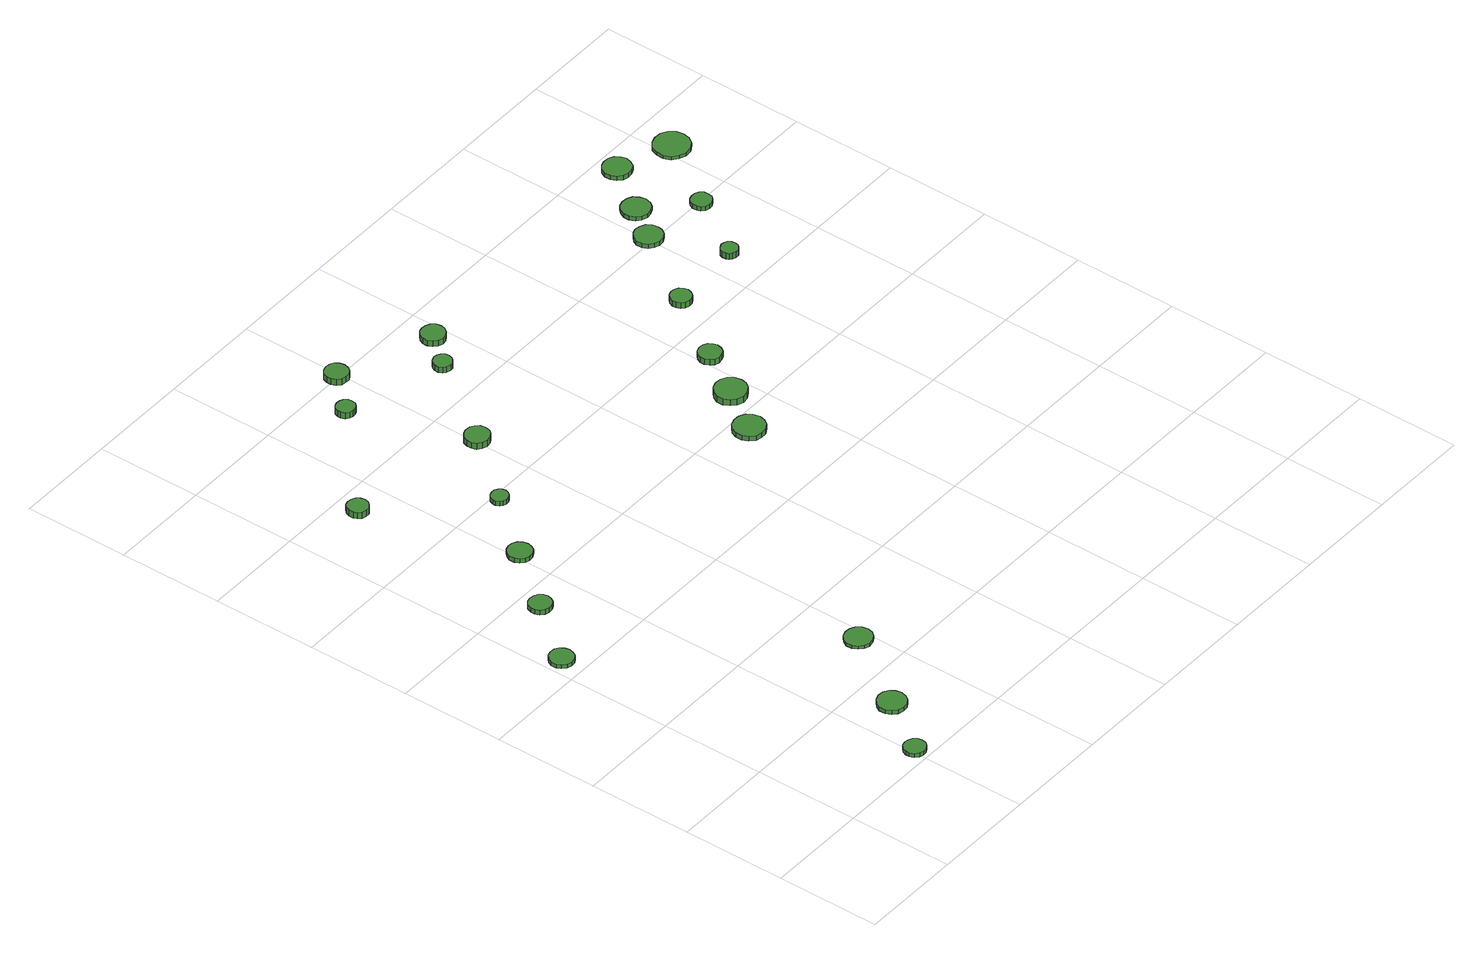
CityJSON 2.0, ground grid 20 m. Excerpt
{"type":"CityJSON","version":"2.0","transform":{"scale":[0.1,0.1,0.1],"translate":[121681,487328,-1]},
"CityObjects":{
"tree1":{"type":"SolitaryVegetationObject","attributes":{"function":"something"},"geometry":[{"type":"MultiSurface","lod":"1","boundaries":[[[0,1,2,3,4,5,6,7,8,9,10,11,12,13,14]],[[15,16,17,18,19,20,21,22,23,24,25,26,27,28,29]],[[0,29,28,1]],[[1,28,27,2]],[[2,27,26,3]],[[3,26,25,4]],[[4,25,24,5]],[[5,24,23,6]],[[6,23,22,7]],[[7,22,21,8]],[[8,21,20,9]],[[9,20,19,10]],[[10,19,18,11]],[[11,18,17,12]],[[12,17,16,13]],[[13,16,15,14]],[[14,15,29,0]]]}]},
"tree2":{"type":"SolitaryVegetationObject","attributes":{"function":"something"},"geometry":[{"type":"MultiSurface","lod":"1","boundaries":[[[30,31,32,33,34,35,36,37,38,39,40,41,42,43,44]],[[45,46,47,48,49,50,51,52,53,54,55,56,57,58,59]],[[30,59,58,31]],[[31,58,57,32]],[[32,57,56,33]],[[33,56,55,34]],[[34,55,54,35]],[[35,54,53,36]],[[36,53,52,37]],[[37,52,51,38]],[[38,51,50,39]],[[39,50,49,40]],[[40,49,48,41]],[[41,48,47,42]],[[42,47,46,43]],[[43,46,45,44]],[[44,45,59,30]]]}]},
"tree3":{"type":"SolitaryVegetationObject","attributes":{"function":"something"},"geometry":[{"type":"MultiSurface","lod":"1","boundaries":[[[60,61,62,63,64,65,66,67,68,69,70,71,72,73,74]],[[75,76,77,78,79,80,81,82,83,84,85,86,87,88,89]],[[60,89,88,61]],[[61,88,87,62]],[[62,87,86,63]],[[63,86,85,64]],[[64,85,84,65]],[[65,84,83,66]],[[66,83,82,67]],[[67,82,81,68]],[[68,81,80,69]],[[69,80,79,70]],[[70,79,78,71]],[[71,78,77,72]],[[72,77,76,73]],[[73,76,75,74]],[[74,75,89,60]]]}]},
"tree4":{"type":"SolitaryVegetationObject","attributes":{"function":"something"},"geometry":[{"type":"MultiSurface","lod":"1","boundaries":[[[90,91,92,93,94,95,96,97,98,99,100,101,102,103,104]],[[105,106,107,108,109,110,111,112,113,114,115,116,117,118,119]],[[90,119,118,91]],[[91,118,117,92]],[[92,117,116,93]],[[93,116,115,94]],[[94,115,114,95]],[[95,114,113,96]],[[96,113,112,97]],[[97,112,111,98]],[[98,111,110,99]],[[99,110,109,100]],[[100,109,108,101]],[[101,108,107,102]],[[102,107,106,103]],[[103,106,105,104]],[[104,105,119,90]]]}]},
"tree5":{"type":"SolitaryVegetationObject","attributes":{"function":"something"},"geometry":[{"type":"MultiSurface","lod":"1","boundaries":[[[120,121,122,123,124,125,126,127,128,129,130,131,132,133,134]],[[135,136,137,138,139,140,141,142,143,144,145,146,147,148,149]],[[120,149,148,121]],[[121,148,147,122]],[[122,147,146,123]],[[123,146,145,124]],[[124,145,144,125]],[[125,144,143,126]],[[126,143,142,127]],[[127,142,141,128]],[[128,141,140,129]],[[129,140,139,130]],[[130,139,138,131]],[[131,138,137,132]],[[132,137,136,133]],[[133,136,135,134]],[[134,135,149,120]]]}]},
"tree6":{"type":"SolitaryVegetationObject","attributes":{"function":"something"},"geometry":[{"type":"MultiSurface","lod":"1","boundaries":[[[150,151,152,153,154,155,156,157,158,159,160,161,162,163,164]],[[165,166,167,168,169,170,171,172,173,174,175,176,177,178,179]],[[150,179,178,151]],[[151,178,177,152]],[[152,177,176,153]],[[153,176,175,154]],[[154,175,174,155]],[[155,174,173,156]],[[156,173,172,157]],[[157,172,171,158]],[[158,171,170,159]],[[159,170,169,160]],[[160,169,168,161]],[[161,168,167,162]],[[162,167,166,163]],[[163,166,165,164]],[[164,165,179,150]]]}]},
"tree7":{"type":"SolitaryVegetationObject","attributes":{"function":"something"},"geometry":[{"type":"MultiSurface","lod":"1","boundaries":[[[180,181,182,183,184,185,186,187,188,189,190,191,192,193,194]],[[195,196,197,198,199,200,201,202,203,204,205,206,207,208,209]],[[180,209,208,181]],[[181,208,207,182]],[[182,207,206,183]],[[183,206,205,184]],[[184,205,204,185]],[[185,204,203,186]],[[186,203,202,187]],[[187,202,201,188]],[[188,201,200,189]],[[189,200,199,190]],[[190,199,198,191]],[[191,198,197,192]],[[192,197,196,193]],[[193,196,195,194]],[[194,195,209,180]]]}]},
"tree8":{"type":"SolitaryVegetationObject","attributes":{"function":"something"},"geometry":[{"type":"MultiSurface","lod":"1","boundaries":[[[210,211,212,213,214,215,216,217,218,219,220,221,222,223,224]],[[225,226,227,228,229,230,231,232,233,234,235,236,237,238,239]],[[210,239,238,211]],[[211,238,237,212]],[[212,237,236,213]],[[213,236,235,214]],[[214,235,234,215]],[[215,234,233,216]],[[216,233,232,217]],[[217,232,231,218]],[[218,231,230,219]],[[219,230,229,220]],[[220,229,228,221]],[[221,228,227,222]],[[222,227,226,223]],[[223,226,225,224]],[[224,225,239,210]]]}]},
"tree9":{"type":"SolitaryVegetationObject","attributes":{"function":"something"},"geometry":[{"type":"MultiSurface","lod":"1","boundaries":[[[240,241,242,243,244,245,246,247,248,249,250,251,252,253,254]],[[255,256,257,258,259,260,261,262,263,264,265,266,267,268,269]],[[240,269,268,241]],[[241,268,267,242]],[[242,267,266,243]],[[243,266,265,244]],[[244,265,264,245]],[[245,264,263,246]],[[246,263,262,247]],[[247,262,261,248]],[[248,261,260,249]],[[249,260,259,250]],[[250,259,258,251]],[[251,258,257,252]],[[252,257,256,253]],[[253,256,255,254]],[[254,255,269,240]]]}]},
"tree10":{"type":"SolitaryVegetationObject","attributes":{"function":"something"},"geometry":[{"type":"MultiSurface","lod":"1","boundaries":[[[270,271,272,273,274,275,276,277,278,279,280,281,282,283,284]],[[285,286,287,288,289,290,291,292,293,294,295,296,297,298,299]],[[270,299,298,271]],[[271,298,297,272]],[[272,297,296,273]],[[273,296,295,274]],[[274,295,294,275]],[[275,294,293,276]],[[276,293,292,277]],[[277,292,291,278]],[[278,291,290,279]],[[279,290,289,280]],[[280,289,288,281]],[[281,288,287,282]],[[282,287,286,283]],[[283,286,285,284]],[[284,285,299,270]]]}]},
"tree11":{"type":"SolitaryVegetationObject","attributes":{"function":"something"},"geometry":[{"type":"MultiSurface","lod":"1","boundaries":[[[300,301,302,303,304,305,306,307,308,309,310,311,312,313,314]],[[315,316,317,318,319,320,321,322,323,324,325,326,327,328,329]],[[300,329,328,301]],[[301,328,327,302]],[[302,327,326,303]],[[303,326,325,304]],[[304,325,324,305]],[[305,324,323,306]],[[306,323,322,307]],[[307,322,321,308]],[[308,321,320,309]],[[309,320,319,310]],[[310,319,318,311]],[[311,318,317,312]],[[312,317,316,313]],[[313,316,315,314]],[[314,315,329,300]]]}]},
"tree12":{"type":"SolitaryVegetationObject","attributes":{"function":"something"},"geometry":[{"type":"MultiSurface","lod":"1","boundaries":[[[330,331,332,333,334,335,336,337,338,339,340,341,342,343,344]],[[345,346,347,348,349,350,351,352,353,354,355,356,357,358,359]],[[330,359,358,331]],[[331,358,357,332]],[[332,357,356,333]],[[333,356,355,334]],[[334,355,354,335]],[[335,354,353,336]],[[336,353,352,337]],[[337,352,351,338]],[[338,351,350,339]],[[339,350,349,340]],[[340,349,348,341]],[[341,348,347,342]],[[342,347,346,343]],[[343,346,345,344]],[[344,345,359,330]]]}]},
"tree13":{"type":"SolitaryVegetationObject","attributes":{"function":"something"},"geometry":[{"type":"MultiSurface","lod":"1","boundaries":[[[360,361,362,363,364,365,366,367,368,369,370,371,372,373,374]],[[375,376,377,378,379,380,381,382,383,384,385,386,387,388,389]],[[360,389,388,361]],[[361,388,387,362]],[[362,387,386,363]],[[363,386,385,364]],[[364,385,384,365]],[[365,384,383,366]],[[366,383,382,367]],[[367,382,381,368]],[[368,381,380,369]],[[369,380,379,370]],[[370,379,378,371]],[[371,378,377,372]],[[372,377,376,373]],[[373,376,375,374]],[[374,375,389,360]]]}]},
"tree14":{"type":"SolitaryVegetationObject","attributes":{"function":"something"},"geometry":[{"type":"MultiSurface","lod":"1","boundaries":[[[390,391,392,393,394,395,396,397,398,399,400,401,402,403,404]],[[405,406,407,408,409,410,411,412,413,414,415,416,417,418,419]],[[390,419,418,391]],[[391,418,417,392]],[[392,417,416,393]],[[393,416,415,394]],[[394,415,414,395]],[[395,414,413,396]],[[396,413,412,397]],[[397,412,411,398]],[[398,411,410,399]],[[399,410,409,400]],[[400,409,408,401]],[[401,408,407,402]],[[402,407,406,403]],[[403,406,405,404]],[[404,405,419,390]]]}]},
"tree15":{"type":"SolitaryVegetationObject","attributes":{"function":"something"},"geometry":[{"type":"MultiSurface","lod":"1","boundaries":[[[420,421,422,423,424,425,426,427,428,429,430,431,432,433,434]],[[435,436,437,438,439,440,441,442,443,444,445,446,447,448,449]],[[420,449,448,421]],[[421,448,447,422]],[[422,447,446,423]],[[423,446,445,424]],[[424,445,444,425]],[[425,444,443,426]],[[426,443,442,427]],[[427,442,441,428]],[[428,441,440,429]],[[429,440,439,430]],[[430,439,438,431]],[[431,438,437,432]],[[432,437,436,433]],[[433,436,435,434]],[[434,435,449,420]]]}]},
"tree16":{"type":"SolitaryVegetationObject","attributes":{"function":"something"},"geometry":[{"type":"MultiSurface","lod":"1","boundaries":[[[450,451,452,453,454,455,456,457,458,459,460,461,462,463,464]],[[465,466,467,468,469,470,471,472,473,474,475,476,477,478,479]],[[450,479,478,451]],[[451,478,477,452]],[[452,477,476,453]],[[453,476,475,454]],[[454,475,474,455]],[[455,474,473,456]],[[456,473,472,457]],[[457,472,471,458]],[[458,471,470,459]],[[459,470,469,460]],[[460,469,468,461]],[[461,468,467,462]],[[462,467,466,463]],[[463,466,465,464]],[[464,465,479,450]]]}]},
"tree17":{"type":"SolitaryVegetationObject","attributes":{"function":"something"},"geometry":[{"type":"MultiSurface","lod":"1","boundaries":[[[480,481,482,483,484,485,486,487,488,489,490,491,492,493,494]],[[495,496,497,498,499,500,501,502,503,504,505,506,507,508,509]],[[480,509,508,481]],[[481,508,507,482]],[[482,507,506,483]],[[483,506,505,484]],[[484,505,504,485]],[[485,504,503,486]],[[486,503,502,487]],[[487,502,501,488]],[[488,501,500,489]],[[489,500,499,490]],[[490,499,498,491]],[[491,498,497,492]],[[492,497,496,493]],[[493,496,495,494]],[[494,495,509,480]]]}]},
"tree18":{"type":"SolitaryVegetationObject","attributes":{"function":"something"},"geometry":[{"type":"MultiSurface","lod":"1","boundaries":[[[510,511,512,513,514,515,516,517,518,519,520,521,522,523,524]],[[525,526,527,528,529,530,531,532,533,534,535,536,537,538,539]],[[510,539,538,511]],[[511,538,537,512]],[[512,537,536,513]],[[513,536,535,514]],[[514,535,534,515]],[[515,534,533,516]],[[516,533,532,517]],[[517,532,531,518]],[[518,531,530,519]],[[519,530,529,520]],[[520,529,528,521]],[[521,528,527,522]],[[522,527,526,523]],[[523,526,525,524]],[[524,525,539,510]]]}]},
"tree19":{"type":"SolitaryVegetationObject","attributes":{"function":"something"},"geometry":[{"type":"MultiSurface","lod":"1","boundaries":[[[540,541,542,543,544,545,546,547,548,549,550,551,552,553,554]],[[555,556,557,558,559,560,561,562,563,564,565,566,567,568,569]],[[540,569,568,541]],[[541,568,567,542]],[[542,567,566,543]],[[543,566,565,544]],[[544,565,564,545]],[[545,564,563,546]],[[546,563,562,547]],[[547,562,561,548]],[[548,561,560,549]],[[549,560,559,550]],[[550,559,558,551]],[[551,558,557,552]],[[552,557,556,553]],[[553,556,555,554]],[[554,555,569,540]]]}]},
"tree20":{"type":"SolitaryVegetationObject","attributes":{"function":"something"},"geometry":[{"type":"MultiSurface","lod":"1","boundaries":[[[570,571,572,573,574,575,576,577,578,579,580,581,582,583,584]],[[585,586,587,588,589,590,591,592,593,594,595,596,597,598,599]],[[570,599,598,571]],[[571,598,597,572]],[[572,597,596,573]],[[573,596,595,574]],[[574,595,594,575]],[[575,594,593,576]],[[576,593,592,577]],[[577,592,591,578]],[[578,591,590,579]],[[579,590,589,580]],[[580,589,588,581]],[[581,588,587,582]],[[582,587,586,583]],[[583,586,585,584]],[[584,585,599,570]]]}]},
"tree21":{"type":"SolitaryVegetationObject","attributes":{"function":"something"},"geometry":[{"type":"MultiSurface","lod":"1","boundaries":[[[600,601,602,603,604,605,606,607,608,609,610,611,612,613,614]],[[615,616,617,618,619,620,621,622,623,624,625,626,627,628,629]],[[600,629,628,601]],[[601,628,627,602]],[[602,627,626,603]],[[603,626,625,604]],[[604,625,624,605]],[[605,624,623,606]],[[606,623,622,607]],[[607,622,621,608]],[[608,621,620,609]],[[609,620,619,610]],[[610,619,618,611]],[[611,618,617,612]],[[612,617,616,613]],[[613,616,615,614]],[[614,615,629,600]]]}]},
"tree22":{"type":"SolitaryVegetationObject","attributes":{"function":"something"},"geometry":[{"type":"MultiSurface","lod":"1","boundaries":[[[630,631,632,633,634,635,636,637,638,639,640,641,642,643,644]],[[645,646,647,648,649,650,651,652,653,654,655,656,657,658,659]],[[630,659,658,631]],[[631,658,657,632]],[[632,657,656,633]],[[633,656,655,634]],[[634,655,654,635]],[[635,654,653,636]],[[636,653,652,637]],[[637,652,651,638]],[[638,651,650,639]],[[639,650,649,640]],[[640,649,648,641]],[[641,648,647,642]],[[642,647,646,643]],[[643,646,645,644]],[[644,645,659,630]]]}]},
"tree23":{"type":"SolitaryVegetationObject","attributes":{"function":"something"},"geometry":[{"type":"MultiSurface","lod":"1","boundaries":[[[660,661,662,663,664,665,666,667,668,669,670,671,672,673,674]],[[675,676,677,678,679,680,681,682,683,684,685,686,687,688,689]],[[660,689,688,661]],[[661,688,687,662]],[[662,687,686,663]],[[663,686,685,664]],[[664,685,684,665]],[[665,684,683,666]],[[666,683,682,667]],[[667,682,681,668]],[[668,681,680,669]],[[669,680,679,670]],[[670,679,678,671]],[[671,678,677,672]],[[672,677,676,673]],[[673,676,675,674]],[[674,675,689,660]]]}]}
},
"vertices":[
[228,29,14],[227,37,14],[222,44,14],[214,48,14],[206,49,14],[198,47,14],[191,41,14],[188,33,14],[188,25,14],[191,17,14],[198,11,14],[206,8,14],[214,9,14],[222,14,14],[227,20,14],[227,20,6],[222,14,6],[214,9,6],[206,8,6],[198,11,6],[191,17,6],[188,25,6],[188,33,6],[191,41,6],[198,47,6],[206,49,6],[214,48,6],[222,44,6],[227,37,6],[228,29,6],
[52,643,17],[50,652,17],[45,660,17],[37,665,17],[27,666,17],[18,663,17],[11,657,17],[7,648,17],[7,638,17],[11,630,17],[18,623,17],[27,620,17],[37,621,17],[45,626,17],[50,634,17],[50,634,9],[45,626,9],[37,621,9],[27,620,9],[18,623,9],[11,630,9],[7,638,9],[7,648,9],[11,657,9],[18,663,9],[27,666,9],[37,665,9],[45,660,9],[50,652,9],[52,643,9],
[307,133,14],[304,144,14],[298,153,14],[288,159,14],[277,160,14],[266,156,14],[258,149,14],[253,139,14],[253,127,14],[258,117,14],[266,109,14],[277,106,14],[288,107,14],[298,113,14],[304,122,14],[304,122,6],[298,113,6],[288,107,6],[277,106,6],[266,109,6],[258,117,6],[253,127,6],[253,139,6],[258,149,6],[266,156,6],[277,160,6],[288,159,6],[298,153,6],[304,144,6],[307,133,6],
[141,758,18],[139,767,18],[134,774,18],[126,778,18],[117,779,18],[109,777,18],[102,771,18],[99,763,18],[99,754,18],[102,746,18],[109,740,18],[117,737,18],[126,738,18],[134,742,18],[139,750,18],[139,750,8],[134,742,8],[126,738,8],[117,737,8],[109,740,8],[102,746,8],[99,754,8],[99,763,8],[102,771,8],[109,777,8],[117,779,8],[126,778,8],[134,774,8],[139,767,8],[141,758,8],
[406,281,13],[404,292,13],[397,301,13],[388,306,13],[377,307,13],[367,304,13],[359,297,13],[354,287,13],[354,276,13],[359,266,13],[367,259,13],[377,255,13],[388,257,13],[397,262,13],[404,271,13],[404,271,7],[397,262,7],[388,257,7],[377,255,7],[367,259,7],[359,266,7],[354,276,7],[354,287,7],[359,297,7],[367,304,7],[377,307,7],[388,306,7],[397,301,7],[404,292,7],[406,281,7],
[231,870,17],[229,879,17],[224,887,17],[215,892,17],[206,893,17],[197,890,17],[190,883,17],[186,875,17],[186,865,17],[190,856,17],[197,850,17],[206,847,17],[215,848,17],[224,853,17],[229,861,17],[229,861,8],[224,853,8],[215,848,8],[206,847,8],[197,850,8],[190,856,8],[186,865,8],[186,875,8],[190,883,8],[197,890,8],[206,893,8],[215,892,8],[224,887,8],[229,879,8],[231,870,8],
[151,1155,22],[149,1163,22],[144,1170,22],[137,1174,22],[129,1175,22],[121,1173,22],[115,1167,22],[112,1159,22],[112,1151,22],[115,1144,22],[121,1138,22],[129,1136,22],[137,1136,22],[144,1141,22],[149,1147,22],[149,1147,9],[144,1141,9],[137,1136,9],[129,1136,9],[121,1138,9],[115,1144,9],[112,1151,9],[112,1159,9],[115,1167,9],[121,1173,9],[129,1175,9],[137,1174,9],[144,1170,9],[149,1163,9],[151,1155,9],
[319,985,18],[317,992,18],[313,997,18],[307,1001,18],[301,1001,18],[294,999,18],[289,995,18],[286,988,18],[286,982,18],[289,975,18],[294,971,18],[301,969,18],[307,970,18],[313,973,18],[317,978,18],[317,978,8],[313,973,8],[307,970,8],[301,969,8],[294,971,8],[289,975,8],[286,982,8],[286,988,8],[289,995,8],[294,999,8],[301,1001,8],[307,1001,8],[313,997,8],[317,992,8],[319,985,8],
[337,1327,29],[336,1334,29],[331,1340,29],[325,1343,29],[318,1344,29],[311,1342,29],[305,1337,29],[302,1330,29],[302,1323,29],[305,1316,29],[311,1311,29],[318,1309,29],[325,1310,29],[331,1313,29],[336,1319,29],[336,1319,16],[331,1313,16],[325,1310,16],[318,1309,16],[311,1311,16],[305,1316,16],[302,1323,16],[302,1330,16],[305,1337,16],[311,1342,16],[318,1344,16],[325,1343,16],[331,1340,16],[336,1334,16],[337,1327,16],
[424,1109,24],[422,1119,24],[416,1126,24],[408,1131,24],[398,1132,24],[389,1129,24],[381,1123,24],[378,1114,24],[378,1104,24],[381,1095,24],[389,1089,24],[398,1086,24],[408,1087,24],[416,1092,24],[422,1099,24],[422,1099,11],[416,1092,11],[408,1087,11],[398,1086,11],[389,1089,11],[381,1095,11],[378,1104,11],[378,1114,11],[381,1123,11],[389,1129,11],[398,1132,11],[408,1131,11],[416,1126,11],[422,1119,11],[424,1109,11],
[408,1397,26],[406,1406,26],[401,1414,26],[393,1418,26],[384,1419,26],[375,1416,26],[368,1410,26],[365,1402,26],[365,1393,26],[368,1384,26],[375,1378,26],[384,1376,26],[393,1376,26],[401,1381,26],[406,1388,26],[406,1388,13],[401,1381,13],[393,1376,13],[384,1376,13],[375,1378,13],[368,1384,13],[365,1393,13],[365,1402,13],[368,1410,13],[375,1416,13],[384,1419,13],[393,1418,13],[401,1414,13],[406,1406,13],[408,1397,13],
[537,1274,24],[536,1281,24],[531,1287,24],[525,1291,24],[518,1292,24],[510,1289,24],[505,1284,24],[502,1278,24],[502,1270,24],[505,1263,24],[510,1259,24],[518,1256,24],[525,1257,24],[531,1261,24],[536,1267,24],[536,1267,12],[531,1261,12],[525,1257,12],[518,1256,12],[510,1259,12],[505,1263,12],[502,1270,12],[502,1278,12],[505,1284,12],[510,1289,12],[518,1292,12],[525,1291,12],[531,1287,12],[536,1281,12],[537,1274,12],
[736,765,17],[733,778,17],[726,788,17],[715,794,17],[703,795,17],[691,791,17],[682,783,17],[677,772,17],[677,759,17],[682,748,17],[691,739,17],[703,736,17],[715,737,17],[726,743,17],[733,753,17],[733,753,7],[726,743,7],[715,737,7],[703,736,7],[691,739,7],[682,748,7],[677,759,7],[677,772,7],[682,783,7],[691,791,7],[703,795,7],[715,794,7],[726,788,7],[733,778,7],[736,765,7],
[596,1336,19],[594,1345,19],[588,1353,19],[580,1357,19],[571,1358,19],[562,1356,19],[555,1349,19],[551,1341,19],[551,1331,19],[555,1323,19],[562,1316,19],[571,1313,19],[580,1314,19],[588,1319,19],[594,1327,19],[594,1327,7],[588,1319,7],[580,1314,7],[571,1313,7],[562,1316,7],[555,1323,7],[551,1331,7],[551,1341,7],[555,1349,7],[562,1356,7],[571,1358,7],[580,1357,7],[588,1353,7],[594,1345,7],[596,1336,7],
[791,847,20],[789,860,20],[781,870,20],[770,876,20],[758,877,20],[746,873,20],[737,865,20],[731,854,20],[731,841,20],[737,830,20],[746,821,20],[758,817,20],[770,819,20],[781,825,20],[789,835,20],[789,835,7],[781,825,7],[770,819,7],[758,817,7],[746,821,7],[737,830,7],[731,841,7],[731,854,7],[737,865,7],[746,873,7],[758,877,7],[770,876,7],[781,870,7],[789,860,7],[791,847,7],
[835,932,24],[833,940,24],[828,948,24],[820,952,24],[811,953,24],[802,950,24],[796,944,24],[792,936,24],[792,927,24],[796,919,24],[802,913,24],[811,910,24],[820,911,24],[828,915,24],[833,923,24],[833,923,12],[828,915,12],[820,911,12],[811,910,12],[802,913,12],[796,919,12],[792,927,12],[792,936,12],[796,944,12],[802,950,12],[811,953,12],[820,952,12],[828,948,12],[833,940,12],[835,932,12],
[920,1060,25],[918,1068,25],[913,1075,25],[906,1079,25],[898,1080,25],[890,1077,25],[884,1072,25],[881,1064,25],[881,1056,25],[884,1048,25],[890,1043,25],[898,1040,25],[906,1041,25],[913,1045,25],[918,1052,25],[918,1052,13],[913,1045,13],[906,1041,13],[898,1040,13],[890,1043,13],[884,1048,13],[881,1056,13],[881,1064,13],[884,1072,13],[890,1077,13],[898,1080,13],[906,1079,13],[913,1075,13],[918,1068,13],[920,1060,13],
[1029,1208,16],[1027,1219,16],[1021,1228,16],[1011,1233,16],[1000,1235,16],[990,1231,16],[982,1224,16],[977,1214,16],[977,1203,16],[982,1193,16],[990,1186,16],[1000,1182,16],[1011,1183,16],[1021,1189,16],[1027,1198,16],[1027,1198,7],[1021,1189,7],[1011,1183,7],[1000,1182,7],[990,1186,7],[982,1193,7],[977,1203,7],[977,1214,7],[982,1224,7],[990,1231,7],[1000,1235,7],[1011,1233,7],[1021,1228,7],[1027,1219,7],[1029,1208,7],
[1069,1075,22],[1068,1081,22],[1064,1087,22],[1058,1090,22],[1052,1091,22],[1045,1088,22],[1040,1084,22],[1038,1078,22],[1038,1071,22],[1040,1065,22],[1045,1061,22],[1052,1059,22],[1058,1059,22],[1064,1063,22],[1068,1068,22],[1068,1068,9],[1064,1063,9],[1058,1059,9],[1052,1059,9],[1045,1061,9],[1040,1065,9],[1038,1071,9],[1038,1078,9],[1040,1084,9],[1045,1088,9],[1052,1091,9],[1058,1090,9],[1064,1087,9],[1068,1081,9],[1069,1075,9],
[1076,1270,15],[1073,1281,15],[1067,1291,15],[1057,1296,15],[1046,1297,15],[1035,1294,15],[1027,1286,15],[1022,1276,15],[1022,1265,15],[1027,1254,15],[1035,1247,15],[1046,1243,15],[1057,1245,15],[1067,1250,15],[1073,1259,15],[1073,1259,7],[1067,1250,7],[1057,1245,7],[1046,1243,7],[1035,1247,7],[1027,1254,7],[1022,1265,7],[1022,1276,7],[1027,1286,7],[1035,1294,7],[1046,1297,7],[1057,1296,7],[1067,1291,7],[1073,1281,7],[1076,1270,7],
[1150,1194,16],[1149,1202,16],[1144,1209,16],[1137,1213,16],[1129,1213,16],[1121,1211,16],[1115,1206,16],[1112,1198,16],[1112,1190,16],[1115,1183,16],[1121,1177,16],[1129,1175,16],[1137,1176,16],[1144,1180,16],[1149,1186,16],[1149,1186,7],[1144,1180,7],[1137,1176,7],[1129,1175,7],[1121,1177,7],[1115,1183,7],[1112,1190,7],[1112,1198,7],[1115,1206,7],[1121,1211,7],[1129,1213,7],[1137,1213,7],[1144,1209,7],[1149,1202,7],[1150,1194,7],
[1140,1360,16],[1137,1371,16],[1131,1380,16],[1121,1385,16],[1110,1386,16],[1100,1383,16],[1092,1376,16],[1087,1366,16],[1087,1355,16],[1092,1345,16],[1100,1337,16],[1110,1334,16],[1121,1335,16],[1131,1340,16],[1137,1349,16],[1137,1349,7],[1131,1340,7],[1121,1335,7],[1110,1334,7],[1100,1337,7],[1092,1345,7],[1087,1355,7],[1087,1366,7],[1092,1376,7],[1100,1383,7],[1110,1386,7],[1121,1385,7],[1131,1380,7],[1137,1371,7],[1140,1360,7],
[1252,1325,14],[1249,1339,14],[1241,1350,14],[1229,1357,14],[1215,1358,14],[1202,1354,14],[1191,1345,14],[1186,1332,14],[1186,1318,14],[1191,1305,14],[1202,1296,14],[1215,1291,14],[1229,1293,14],[1241,1300,14],[1249,1311,14],[1249,1311,7],[1241,1300,7],[1229,1293,7],[1215,1291,7],[1202,1296,7],[1191,1305,7],[1186,1318,7],[1186,1332,7],[1191,1345,7],[1202,1354,7],[1215,1358,7],[1229,1357,7],[1241,1350,7],[1249,1339,7],[1252,1325,7]
]}
